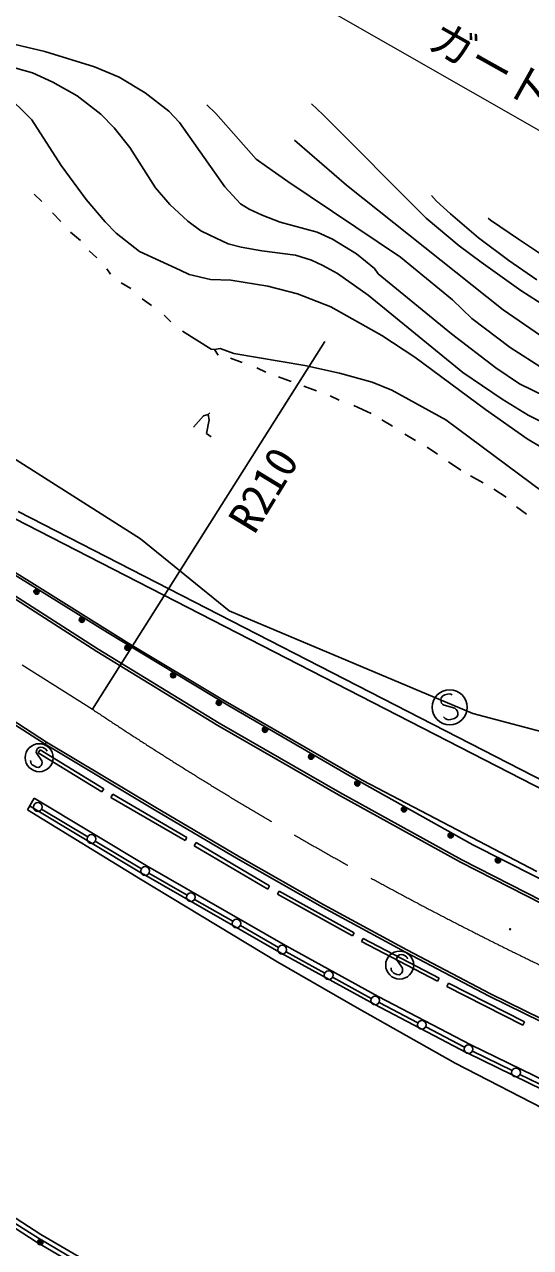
# Model space of a CAD drawing. Units: millimetres, scale not verified. Extents: x 40000 to 680000, y 20000 to 380000.
# Drawn here: x 152314 to 181046, y 274170 to 343619 of the extents above; entities that cross this region are included whole.
import ezdxf
from ezdxf.enums import TextEntityAlignment as Align

# ---------------------------------------------------------------- set-up
doc = ezdxf.new("R2010")
doc.units = ezdxf.units.MM
doc.header["$LTSCALE"] = 1000
doc.linetypes.add('CHAIN', pattern=[18.5, 12, -1.5, 3.5, -1.5])
for name, color, linetype, lineweight in [('M-BGD', 7, 'Continuous', 25), ('M-BMK', 2, 'CHAIN', 13), ('M-STR-HTXT', 7, 'Continuous', 13)]:
    doc.layers.add(name, color=color, linetype=linetype, lineweight=lineweight)
doc.styles.add('ＭＳ ゴシック', font='')
doc.styles.get('ＭＳ ゴシック').set_extended_font_data('MS Gothic')

msp = doc.modelspace()

# ---------------------------------------------------------------- linework, layer by layer
at = {"layer": 'M-BGD'}
for p, q in [((153474, 342090), (149241, 343075)), ((152770, 340876), (148990, 341931)), ((156283, 341206), (153474, 342090)), ((157692, 340622), (156283, 341206)), ((153922, 340342), (152770, 340876)), ((155308, 339558), (153922, 340342)), ((159167, 339727), (157692, 340622)), ((151146, 339768), (152726, 338195)), ((160504, 338686), (159167, 339727)), ((156645, 338517), (155308, 339558)), ((163178, 338565), (162675, 339060)), ((169249, 338502), (168619, 339108)), ((157406, 337744), (156645, 338517)), ((161119, 338051), (160504, 338686)), ((165469, 335961), (163178, 338565)), ((175128, 332622), (169249, 338502)), ((152726, 338195), (154392, 335601)), ((158291, 336633), (157406, 337744)), ((163696, 334404), (161119, 338051)), ((167640, 337055), (167799, 336910)), ((167799, 336910), (170596, 334491)), ((159749, 334346), (158291, 336633)), ((154392, 335601), (155810, 333682)), ((166049, 335552), (165469, 335961)), ((167266, 334707), (166049, 335552)), ((160572, 333405), (159749, 334346)), ((164576, 333436), (163696, 334404)), ((173669, 330404), (167266, 334707)), ((170596, 334491), (179494, 327420)), ((152857, 333976), (153295, 333563)), ((155810, 333682), (156898, 332407)), ((161594, 332440), (160572, 333405)), ((165068, 333137), (164576, 333436)), ((175707, 333588), (175428, 333910)), ((176495, 332872), (175707, 333588)), ((156491, 308148), (118078, 332786)), ((153910, 332927), (154379, 332429)), ((165817, 332790), (165068, 333137)), ((166822, 332393), (165817, 332790)), ((178097, 331499), (176495, 332872)), ((156413, 308020), (118073, 332612)), ((156898, 332407), (157513, 331772)), ((162320, 331893), (161594, 332440)), ((168941, 331829), (166822, 332393)), ((176991, 331056), (175128, 332622)), ((178778, 332513), (178643, 332612)), ((180372, 331423), (178778, 332513)), ((154936, 331821), (155490, 331354)), ((157513, 331772), (158850, 330731)), ((162838, 331652), (162320, 331893)), ((163875, 331171), (162838, 331652)), ((169805, 331428), (168941, 331829)), ((171164, 330587), (169805, 331428)), ((179811, 330213), (178097, 331499)), ((184052, 328944), (180372, 331423)), ((155990, 330772), (156428, 330358)), ((158850, 330731), (161153, 329661)), ((164620, 330965), (163875, 331171)), ((165790, 330772), (164620, 330965)), ((167701, 330515), (165790, 330772)), ((172182, 329765), (171164, 330587)), ((178240, 330127), (176991, 331056)), ((168618, 330229), (167701, 330515)), ((169251, 329935), (168618, 330229)), ((170089, 329477), (169251, 329935)), ((176608, 327990), (173669, 330404)), ((180502, 328516), (178240, 330127)), ((181405, 329123), (179811, 330213)), ((156985, 329749), (157193, 329443)), ((161153, 329661), (161672, 329421)), ((161672, 329421), (162873, 329143)), ((171829, 328249), (170089, 329477)), ((172390, 329458), (172182, 329765)), ((176551, 326056), (172390, 329458)), ((157804, 328950), (158353, 328625)), ((162873, 329143), (164039, 329091)), ((164039, 329091), (166122, 328754)), ((166122, 328754), (167811, 328320)), ((182384, 327292), (180502, 328516)), ((158995, 328047), (159517, 327664)), ((167811, 328320), (169707, 327579)), ((177211, 323860), (171829, 328249)), ((177719, 326914), (176608, 327990)), ((160243, 327117), (160624, 326730)), ((169707, 327579), (172594, 325958)), ((179494, 327420), (181611, 325948)), ((179897, 325273), (177719, 326914)), ((153574, 302872), (117856, 325782)), ((161292, 326210), (162913, 325178)), ((172594, 325958), (174476, 324735)), ((179079, 324113), (176551, 326056)), ((153497, 302744), (117850, 325608)), ((156168, 304738), (169370, 325616)), ((163112, 325155), (162913, 325178)), ((163112, 325155), (163423, 325221)), ((163112, 325155), (163320, 324849)), ((163423, 325221), (164198, 324931)), ((181837, 324022), (179897, 325273)), ((164667, 324433), (164007, 324670)), ((164198, 324931), (168223, 324252)), ((174476, 324735), (178482, 321754)), ((165500, 324117), (166019, 323876)), ((168223, 324252), (170196, 323827)), ((170196, 323827), (172057, 323313)), ((179443, 322334), (177211, 323860)), ((180412, 323214), (179079, 324113)), ((167454, 323349), (166736, 323613)), ((168890, 322823), (168172, 323086)), ((172057, 323313), (173178, 322862)), ((183264, 321820), (180412, 323214)), ((169665, 322533), (170184, 322292)), ((173178, 322862), (176239, 321161)), ((180918, 321439), (179443, 322334)), ((136336, 322109), (152573, 312010)), ((162847, 321568), (162736, 321480)), ((171017, 321976), (171996, 321521)), ((178482, 321754), (180859, 320090)), ((162483, 321387), (161905, 320745)), ((162736, 321480), (162483, 321387)), ((162802, 321169), (162654, 320398)), ((162736, 321480), (162802, 321169)), ((172602, 321169), (173209, 320818)), ((176239, 321161), (181755, 317060)), ((182503, 320633), (180918, 321439)), ((162654, 320398), (162915, 320207)), ((173904, 320355), (174511, 320003)), ((175175, 319625), (175755, 319216)), ((180859, 320090), (184530, 317896)), ((158893, 314404), (151634, 319033)), ((176393, 318780), (177088, 318317)), ((177637, 317992), (178359, 317587)), ((178966, 317235), (179661, 316772)), ((180245, 316221), (180825, 315812)), ((151743, 315561), (187182, 297367)), ((151948, 315961), (187367, 297778)), ((163934, 310330), (158893, 314404)), ((152573, 312010), (158243, 308474)), ((163934, 310330), (177773, 304491)), ((158243, 308474), (163576, 305270)), ((163295, 303810), (156413, 308020)), ((163372, 303939), (156491, 308148)), ((163576, 305270), (171527, 300690)), ((177773, 304491), (185567, 302431)), ((170150, 299883), (163295, 303810)), ((170223, 300013), (163372, 303939)), ((153574, 302872), (153497, 302744)), ((159767, 299155), (153574, 302872)), ((152990, 302369), (152985, 302283)), ((152985, 302283), (153017, 302219)), ((153012, 302425), (152990, 302369)), ((153055, 302507), (153012, 302425)), ((153017, 302219), (153305, 301806)), ((153139, 302564), (153055, 302507)), ((153196, 302439), (153091, 302269)), ((153091, 302269), (156714, 300038)), ((153244, 302581), (153139, 302564)), ((153196, 302439), (156819, 300208)), ((153196, 302439), (156819, 300208)), ((153350, 302563), (153244, 302581)), ((153463, 302510), (153350, 302563)), ((153532, 302460), (153463, 302510)), ((159690, 299027), (153497, 302744)), ((153574, 302409), (153532, 302460)), ((153594, 302347), (153574, 302409)), ((152670, 301724), (152659, 301831)), ((152703, 301642), (152670, 301724)), ((152757, 301577), (152703, 301642)), ((152824, 301533), (152757, 301577)), ((152991, 301455), (152824, 301533)), ((153118, 301435), (152991, 301455)), ((153199, 301476), (153118, 301435)), ((153257, 301533), (153199, 301476)), ((153305, 301617), (153257, 301533)), ((153305, 301806), (153318, 301721)), ((153318, 301721), (153305, 301617)), ((156819, 300208), (156714, 300038)), ((171527, 300690), (181397, 295524)), ((152864, 299680), (152493, 299031)), ((152864, 299680), (159315, 295808)), ((157325, 299906), (157224, 299733)), ((157224, 299733), (161429, 297276)), ((157325, 299906), (161530, 297448)), ((177072, 296045), (170150, 299883)), ((177142, 296177), (170223, 300013)), ((152493, 299031), (158908, 295089)), ((152607, 299251), (159058, 295379)), ((153288, 299055), (155905, 297496)), ((164447, 296223), (159690, 299027)), ((164523, 296352), (159767, 299155)), ((156334, 297240), (158951, 295680)), ((161530, 297448), (161429, 297276)), ((162058, 297161), (161956, 296989)), ((161956, 296989), (166133, 294528)), ((162058, 297161), (166235, 294700)), ((169240, 293505), (164447, 296223)), ((169314, 293636), (164523, 296352)), ((184412, 292300), (177072, 296045)), ((184478, 292435), (177142, 296177)), ((159066, 295374), (166882, 290892)), ((159315, 295808), (167131, 291326)), ((159382, 295428), (161542, 294187)), ((158908, 295089), (166705, 290382)), ((166235, 294700), (166133, 294528)), ((161976, 293938), (164136, 292697)), ((166683, 294231), (166781, 294405)), ((166683, 294231), (170930, 291867)), ((166781, 294405), (171027, 292042)), ((173949, 290942), (169240, 293505)), ((174021, 291074), (169314, 293636)), ((164570, 292448), (166730, 291207)), ((171027, 292042), (170930, 291867)), ((171537, 291726), (171444, 291548)), ((171537, 291726), (175855, 289467)), ((167131, 291326), (172402, 288425)), ((171444, 291548), (175762, 289290)), ((178773, 288573), (174021, 291074)), ((166705, 290382), (171200, 287779)), ((166889, 290888), (172161, 287987)), ((167166, 290962), (169367, 289759)), ((173457, 290593), (173452, 290507)), ((173452, 290507), (173484, 290443)), ((173478, 290649), (173457, 290593)), ((173521, 290731), (173478, 290649)), ((173484, 290443), (173772, 290030)), ((173605, 290788), (173521, 290731)), ((173710, 290805), (173605, 290788)), ((173817, 290787), (173710, 290805)), ((173929, 290734), (173817, 290787)), ((173998, 290684), (173929, 290734)), ((178703, 288441), (173949, 290942)), ((174041, 290633), (173998, 290684)), ((174060, 290571), (174041, 290633)), ((173137, 289948), (173125, 290055)), ((173169, 289866), (173137, 289948)), ((173223, 289801), (173169, 289866)), ((173290, 289757), (173223, 289801)), ((173457, 289679), (173290, 289757)), ((173585, 289659), (173457, 289679)), ((173666, 289700), (173585, 289659)), ((173723, 289757), (173666, 289700)), ((173771, 289841), (173723, 289757)), ((173785, 289945), (173771, 289841)), ((173772, 290030), (173785, 289945)), ((169805, 289519), (172006, 288315)), ((175855, 289467), (175762, 289290)), ((176379, 289176), (176288, 288997)), ((176288, 288997), (180617, 286800)), ((176379, 289176), (180707, 286979)), ((172402, 288425), (177665, 285677)), ((183653, 286006), (178703, 288441)), ((183720, 286140), (178773, 288573)), ((171200, 287779), (176762, 284643)), ((172171, 287981), (177433, 285234)), ((172447, 288080), (174652, 286932)), ((180707, 286979), (180617, 286800)), ((175096, 286701), (177302, 285553)), ((177665, 285677), (183048, 283045)), ((177445, 285228), (182829, 282596)), ((177748, 285328), (179994, 284223)), ((176762, 284643), (182357, 281771)), ((180443, 284003), (182689, 282899)), ((152987, 274485), (148707, 277240)), ((153248, 274912), (149009, 277640)), ((158188, 271458), (152987, 274485)), ((158422, 271900), (153248, 274912))]:
    msp.add_line(p, q, dxfattribs=at)
for points in [[(129901, 325919), (157034, 309085), (163866, 304965), (170796, 300927), (177779, 297046), (184887, 293432), (192163, 290073), (199552, 286994), (207032, 284220)], [(176589, 305551), (176520, 305595), (176439, 305609), (176332, 305601), (176183, 305561), (176066, 305494), (175979, 305393), (175945, 305270), (175970, 305157), (175994, 305086), (176059, 305000), (176140, 304965), (176748, 304802), (176830, 304730), (176901, 304620), (176922, 304501), (176913, 304401), (176868, 304296), (176730, 304212), (176508, 304152), (176408, 304141), (176304, 304160), (176208, 304212), (176110, 304305)], [(143611, 281963), (148842, 277381), (153113, 274708), (158417, 271562), (167591, 267345), (171062, 265769), (174752, 264618), (178944, 263826), (183598, 263685), (186679, 264575), (190275, 266511), (193711, 268711), (196866, 271055), (199764, 273621)]]:
    msp.add_lwpolyline(points, dxfattribs=at)
for centre, radius in [((153000, 311412), 149), ((153000, 311412), 132), ((153000, 311412), 115), ((153000, 311412), 96.8), ((153000, 311412), 79.5), ((153000, 311412), 58.5), ((153000, 311412), 40.5), ((153000, 311412), 23.2), ((153000, 311412), 4.5), ((155575, 309815), 149), ((155575, 309815), 132), ((155575, 309815), 115), ((155575, 309815), 96.8), ((155575, 309815), 79.5), ((155575, 309815), 58.5), ((155575, 309815), 40.5), ((155575, 309815), 23.2), ((155575, 309815), 4.5), ((158161, 308231), 149), ((158161, 308231), 132), ((158161, 308231), 115), ((158161, 308231), 96.8), ((158161, 308231), 79.5), ((158161, 308231), 58.5), ((158161, 308231), 40.5), ((158161, 308231), 23.2), ((158161, 308231), 4.5), ((160757, 306666), 149), ((160757, 306666), 132), ((160757, 306666), 115), ((160757, 306666), 96.8), ((160757, 306666), 79.5), ((160757, 306666), 58.5), ((160757, 306666), 40.5), ((160757, 306666), 23.2), ((160757, 306666), 4.5), ((176456, 304848), 995), ((163352, 305101), 149), ((163352, 305101), 132), ((163352, 305101), 115), ((163352, 305101), 96.8), ((163352, 305101), 79.5), ((163352, 305101), 58.5), ((163352, 305101), 40.5), ((163352, 305101), 23.2), ((163352, 305101), 4.5), ((165968, 303568), 149), ((165968, 303568), 132), ((165968, 303568), 115), ((165968, 303568), 96.8), ((165968, 303568), 79.5), ((165968, 303568), 58.5), ((165968, 303568), 40.5), ((165968, 303568), 23.2), ((165968, 303568), 4.5), ((153150, 301985), 796), ((168587, 302042), 149), ((168587, 302042), 132), ((168587, 302042), 115), ((168587, 302042), 96.8), ((168587, 302042), 79.5), ((168587, 302042), 58.5), ((168587, 302042), 40.5), ((168587, 302042), 23.2), ((168587, 302042), 4.5), ((171214, 300524), 149), ((171214, 300524), 132), ((171214, 300524), 115), ((171214, 300524), 96.8), ((171214, 300524), 79.5), ((171214, 300524), 58.5), ((171214, 300524), 40.5), ((171214, 300524), 23.2), ((171214, 300524), 4.5), ((153073, 299183), 249), ((173863, 299052), 149), ((173863, 299052), 132), ((173863, 299052), 115), ((173863, 299052), 96.8), ((173863, 299052), 79.5), ((173863, 299052), 58.5), ((173863, 299052), 40.5), ((173863, 299052), 23.2), ((173863, 299052), 4.5), ((156119, 297368), 249), ((176511, 297579), 149), ((176511, 297579), 132), ((176511, 297579), 115), ((176511, 297579), 96.8), ((176511, 297579), 79.5), ((176511, 297579), 58.5), ((176511, 297579), 40.5), ((176511, 297579), 23.2), ((176511, 297579), 4.5), ((179194, 296159), 149), ((179194, 296159), 132), ((179194, 296159), 115), ((179194, 296159), 96.8), ((179194, 296159), 79.5), ((179194, 296159), 58.5), ((179194, 296159), 40.5), ((179194, 296159), 23.2), ((179194, 296159), 4.5), ((159165, 295552), 249), ((159165, 295552), 249), ((161759, 294062), 249), ((164353, 292572), 249), ((179889, 292244), 30), ((179889, 292244), 30), ((166947, 291082), 249), ((166947, 291082), 249), ((173617, 290209), 796), ((169586, 289639), 249), ((172225, 288196), 249), ((172225, 288196), 249), ((174874, 286817), 249), ((177523, 285438), 249), ((177523, 285438), 249), ((180219, 284113), 249), ((153212, 274476), 149), ((153212, 274476), 132), ((153212, 274476), 115), ((153212, 274476), 96.8), ((153212, 274476), 79.5), ((153212, 274476), 58.5), ((153212, 274476), 40.5), ((153212, 274476), 23.2), ((153212, 274476), 4.5)]:
    msp.add_circle(centre, radius, dxfattribs=at)
at = {"layer": 'M-BMK'}
msp.add_line((105284, 336914), (156168, 304738), dxfattribs=at)
msp.add_arc((273099, 479774), 210500, 236.25565, 277.62512, dxfattribs=at)
at = {"layer": 'M-STR-HTXT'}
msp.add_line((223750, 313446), (147662, 356969), dxfattribs=at)

# ---------------------------------------------------------------- texts
at = {"layer": 'M-BGD', "style": 'ＭＳ ゴシック'}
msp.add_text('R210', height=1833, rotation=58.6, dxfattribs=at).set_placement((165831, 314310), align=Align.BOTTOM_LEFT)
at = {"layer": 'M-STR-HTXT', "style": 'ＭＳ ゴシック'}
msp.add_text('ガードレール L=90.0', height=1833, rotation=330.8, dxfattribs=at).set_placement((174853, 341852), align=Align.BOTTOM_LEFT)

doc.saveas('drawing.dxf')
